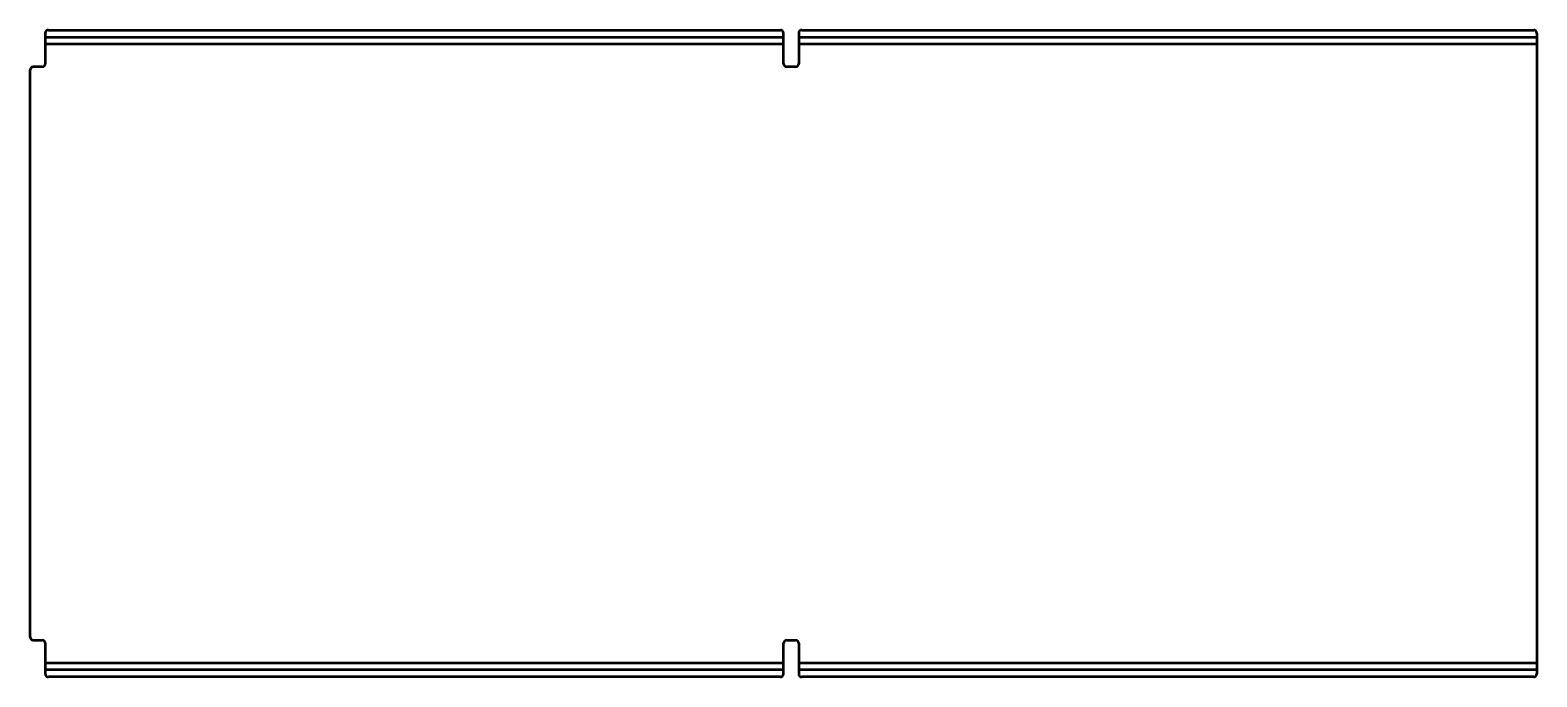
# Model space of a CAD drawing. Header units: millimetres. Extents: x 1 to 1981, y 1 to 852.
import ezdxf

# ---------------------------------------------------------------- set-up
doc = ezdxf.new("R2010")
doc.units = ezdxf.units.MM
doc.layers.add('IV_BEND_DOWN', color=250, linetype='Continuous', lineweight=50)
doc.layers.add('IV_OUTER_PROFILE', color=7, linetype='Continuous', lineweight=50)

msp = doc.modelspace()

# ---------------------------------------------------------------- linework, layer by layer
at = {"layer": 'IV_BEND_DOWN'}
for p, q in [((990.8, 842), (20.8, 842)), ((990.8, 832.9), (20.8, 832.9)), ((1980.8, 842), (1010.8, 842)), ((1980.8, 832.9), (1010.8, 832.9)), ((20.8, 19.5), (990.8, 19.5)), ((20.8, 10.4), (990.8, 10.4)), ((1010.8, 19.5), (1980.8, 19.5)), ((1010.8, 10.4), (1980.8, 10.4))]:
    msp.add_line(p, q, dxfattribs=at)
at = {"layer": 'IV_OUTER_PROFILE'}
for p, q in [((24.8, 851.6), (986.8, 851.6)), ((1014.8, 851.6), (1976.8, 851.6)), ((20.8, 847.6), (20.8, 807.3)), ((990.8, 807.3), (990.8, 847.6)), ((1010.8, 847.6), (1010.8, 807.3)), ((1980.8, 847.6), (1980.8, 4.8)), ((0.8, 53.1), (0.8, 799.3)), ((16.8, 803.3), (4.8, 803.3)), ((1006.8, 803.3), (994.8, 803.3)), ((4.8, 49.1), (16.8, 49.1)), ((20.8, 45.1), (20.8, 4.8)), ((990.8, 4.8), (990.8, 45.1)), ((994.8, 49.1), (1006.8, 49.1)), ((1010.8, 45.1), (1010.8, 4.8)), ((986.8, 0.8), (24.8, 0.8)), ((1976.8, 0.8), (1014.8, 0.8))]:
    msp.add_line(p, q, dxfattribs=at)
for centre, start, end in [((24.8, 847.6), 90, 180), ((986.8, 847.6), 0, 90), ((1014.8, 847.6), 90, 180), ((1976.8, 847.6), 0, 90), ((4.8, 799.3), 90, 180), ((16.8, 807.3), 270, 0), ((994.8, 807.3), 180, 270), ((1006.8, 807.3), 270, 0), ((4.8, 53.1), 180, 270), ((16.8, 45.1), 0, 90), ((994.8, 45.1), 90, 180), ((1006.8, 45.1), 0, 90), ((24.8, 4.8), 180, 270), ((986.8, 4.8), 270, 0), ((1014.8, 4.8), 180, 270), ((1976.8, 4.8), 270, 0)]:
    msp.add_arc(centre, 4, start, end, dxfattribs=at)

doc.saveas('drawing.dxf')
